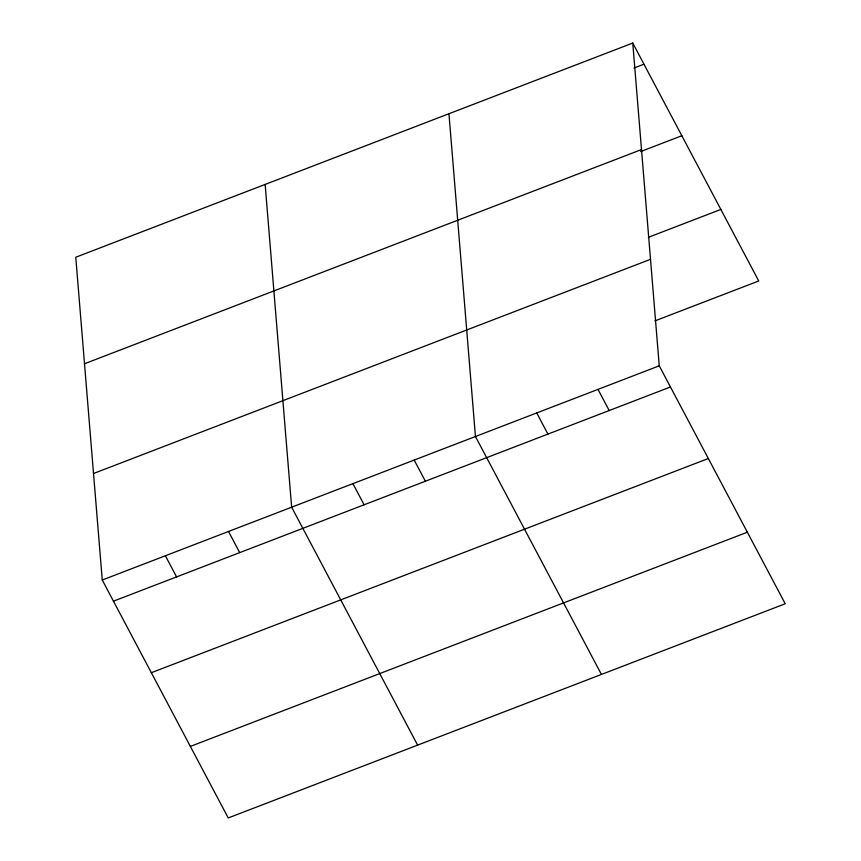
<?xml version="1.0" encoding="UTF-8"?>
<svg xmlns="http://www.w3.org/2000/svg" width="861" height="861" viewBox="0 0 861 861"><rect width="100%" height="100%" fill="white"/><g stroke="black" fill="none" stroke-linecap="round" stroke-linejoin="round"><path stroke-width="1.29" d="M632.76 43.05L75.768 257.245L102.265 580.023L228.24 817.95L785.232 603.755L659.257 365.828L632.76 43.05L758.735 280.977L654.952 320.884M633.954 68.041L643.953 64.198M84.507 363.762L641.499 149.566M640.573 151.601L681.837 135.737M648.333 237.324L720.861 209.438M93.526 473.507L650.518 259.312M102.265 580.023L659.257 365.828M113.469 601.172L670.461 386.976M151.342 672.71L708.334 458.515M190.367 746.412L747.359 532.216M597.986 389.387L609.19 410.536M536.726 412.946L547.919 434.095M601.43 674.432L475.455 436.516L448.947 113.738M414.184 460.075L425.377 481.224M352.913 483.634L364.106 504.783M417.617 745.12L291.642 507.194L265.145 184.426M228.52 531.474L239.713 552.622M165.387 555.754L176.591 576.902"/></g></svg>
